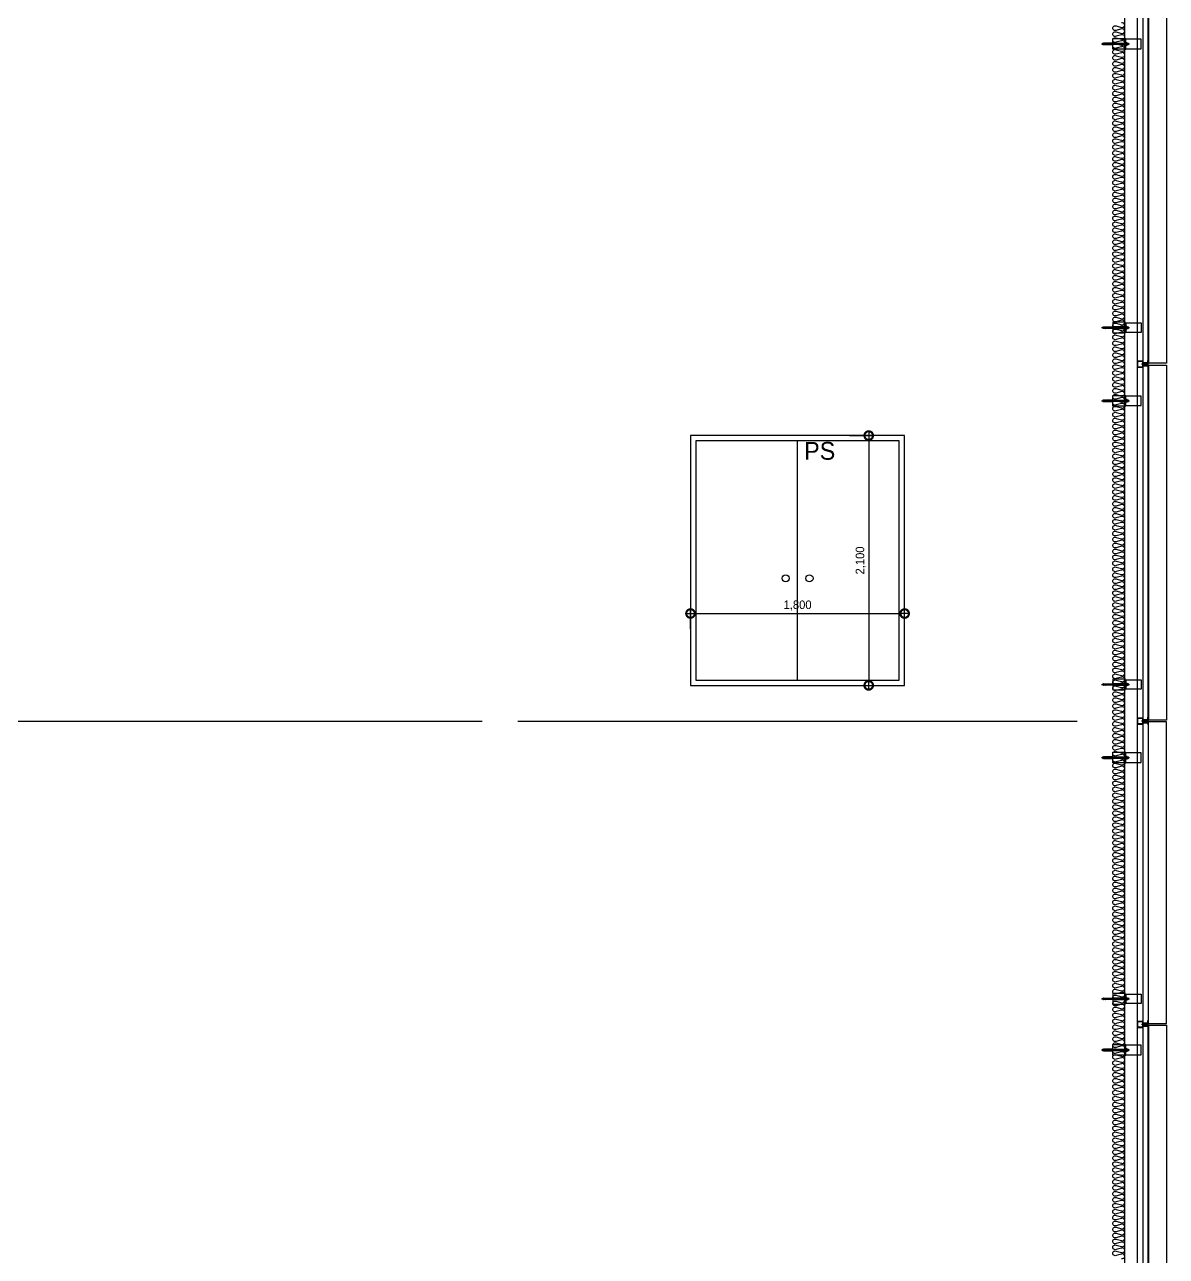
# Model space of a CAD drawing. Header units: millimetres. Extents: x -75040 to 92617, y -36837 to 48530.
# Drawn here: x 36053 to 45650, y 4250 to 14605 of the extents above; entities that cross this region are included whole.
import ezdxf
from ezdxf.enums import TextEntityAlignment as Align

# ---------------------------------------------------------------- set-up
doc = ezdxf.new("R2010")
doc.units = ezdxf.units.MM
doc.header["$LTSCALE"] = 60
doc.layers.get('Defpoints').update_dxf_attribs({"color": 151})
for name, color, linetype in [('A-DIM', 7, 'Continuous'), ('A-DOOR-ELE', 5, 'Continuous'), ('A-ELE-9', 9, 'Continuous'), ('A-ETC-8', 8, 'Continuous'), ('A-FIN', 6, 'Continuous'), ('A-HAT-MATL', 8, 'Continuous')]:
    doc.layers.add(name, color=color, linetype=linetype)
for name, color, linetype, plot in [('NOPLOT', 191, 'Continuous', False), ('NOPLOT-DIM', 191, 'Continuous', False), ('NOPLOT-TEXT', 11, 'Continuous', False)]:
    doc.layers.add(name, color=color, linetype=linetype, plot=plot)
doc.styles.add('Gdim', font='')
doc.styles.add('Gtx', font='')
doc.styles.get('Gdim').set_extended_font_data('Dotum')
doc.styles.get('Gtx').set_extended_font_data('Dotum')
doc.dimstyles.new('Gdim30(INT)', dxfattribs={"dimscale": 24, "dimtxt": 3, "dimasz": 1, "dimexe": 1.5, "dimexo": 2, "dimgap": 1, "dimtad": 1, "dimdec": 0, "dimzin": 0, "dimdsep": 46, "dimlunit": 6, "dimtxsty": 'Gdim', "dimblk": 'ToneDOT', "dimcen": 1.5, "dimdle": 1.5, "dimclrd": 1, "dimclre": 1, "dimclrt": 256, "dimadec": 1, "dimazin": 0, "dimtfac": 1, "dimtdec": 0, "dimtix": 1, "dimtmove": 2, "dimatfit": 3, "dimldrblk": 'DOT', "dimfxl": 1, "dimtolj": 1, "dimtzin": 0, "dimlwd": -1, "dimlwe": -1, "dimarcsym": 0})

# ---------------------------------------------------------------- blocks, each defined once
blk = doc.blocks.new('ToneDOT')
at = {"layer": 'A-DIM', "color": 1, "linetype": 'ByBlock'}
blk.add_line((1.5, 0), (-1.5, 0), dxfattribs=at)
at = {"layer": 'A-DIM', "color": 1, "linetype": 'ByBlock', "const_width": 3}
blk.add_lwpolyline([(0.375, 0, 1), (-0.375, 0, 1)], format="xyb", close=True, dxfattribs=at)
blk = doc.blocks.new('*D15')
at = {"layer": 'Defpoints', "color": 0, "transparency": 16777216}
for p in [(-9323, 2100), (-9323, 0, 0), (-9113, 0, 0)]:
    blk.add_point(p, dxfattribs=at)
at = {"layer": 'NOPLOT-DIM', "color": 1, "transparency": 16777216}
for p, q in [((-9275, 2100, 0), (-9077, 2100, 0)), ((-9113, 2076, 0), (-9113, 24, 0)), ((-9275, 0, 0), (-9077, 0, 0))]:
    blk.add_line(p, q, dxfattribs=at)
at = {"layer": 'NOPLOT-DIM', "color": 1, "transparency": 16777216, "xscale": 24, "yscale": 24, "zscale": 24}
for p, rotation in [((-9113, 2100, 0), 90), ((-9113, 0, 0), 270)]:
    blk.add_blockref('ToneDOT', p, dxfattribs=dict(at, rotation=rotation))
at = {"layer": 'NOPLOT-DIM', "transparency": 16777216, "insert": (-9180, 1050, 0), "char_height": 72, "attachment_point": 5, "rotation": 90, "style": 'Gdim'}
blk.add_mtext('\\A1;2,100', dxfattribs=at)
blk = doc.blocks.new('_Dot')
at = {"color": 0, "linetype": 'ByBlock', "lineweight": -2}
blk.add_line((-0.5, 0), (-1, 0), dxfattribs=at)
at = {"color": 0, "linetype": 'ByBlock', "const_width": 0.5}
blk.add_lwpolyline([(-0.25, 0, 1), (0.25, 0, 1)], format="xyb", close=True, dxfattribs=at)
blk = doc.blocks.new('*D16')
at = {"layer": 'Defpoints', "color": 0, "transparency": 16777216}
for p in [(-8811, 604), (-10611, 428), (-8811, 428)]:
    blk.add_point(p, dxfattribs=at)
at = {"layer": 'NOPLOT-DIM', "color": 1, "transparency": 16777216}
for p, q in [((-10611, 476), (-10611, 640)), ((-8811, 476), (-8811, 640)), ((-10587, 604), (-8835, 604))]:
    blk.add_line(p, q, dxfattribs=at)
at = {"layer": 'NOPLOT-DIM', "color": 1, "transparency": 16777216, "xscale": 24, "yscale": 24, "zscale": 24, "rotation": 180}
blk.add_blockref('ToneDOT', (-10611, 604), dxfattribs=at)
at = {"layer": 'NOPLOT-DIM', "color": 1, "transparency": 16777216, "xscale": 24, "yscale": 24, "zscale": 24}
blk.add_blockref('ToneDOT', (-8811, 604), dxfattribs=at)
at = {"layer": 'NOPLOT-DIM', "transparency": 16777216, "insert": (-9711, 671), "char_height": 72, "attachment_point": 5, "style": 'Gdim'}
blk.add_mtext('\\A1;1,800', dxfattribs=at)
blk = doc.blocks.new('너트 M12')
for p, q in [((-9, 0), (9, 0)), ((-10, -9), (-10, -1)), ((9, -10), (-9, -10)), ((0, -8), (0, -1)), ((10, -1), (10, -9))]:
    blk.add_line(p, q)
for centre, start, end in [((-9, -1), 90, 180), ((-9, -9), 180, 270), ((9, -1), 0, 90), ((9, -9), 270, 0)]:
    blk.add_arc(centre, 0.5, start, end)
at = {"extrusion": (0, 0, -1)}
for centre, major_axis, ratio, start_param, end_param in [((-5, -1), (-4.75, 0.31), 0.185359, -0.024388, 3.141593), ((5, -1), (4.75, 0.31), 0.185108, 3.141593, 6.30754), ((-5, -9), (4.75, 0.31), 0.187111, 0, 3.166211), ((5, -9), (-4.75, 0.31), 0.185991, 3.117121, 6.283185)]:
    blk.add_ellipse(centre, major_axis=major_axis, ratio=ratio, start_param=start_param, end_param=end_param, dxfattribs=at)
blk = doc.blocks.new('A$C72d8c3b6')
at = {"layer": 'A-ETC-8'}
for p, q in [((94, 0), (-141, 0)), ((-131, 4), (-129, 6)), ((-121, 4), (-131, 4)), ((-131, -5), (-131, 4)), ((-121, 6), (-129, 6)), ((-129, -6), (-129, 6)), ((0, 6), (-109, 6)), ((0, 6), (54, 6)), ((54, -6), (54, 6)), ((54, 6), (57, 6)), ((57, -6), (57, 6)), ((71, 4), (57, 4)), ((58, 6), (58, -6)), ((61, 6), (58, 6)), ((61, 6), (76, 6)), ((62, -2), (62, 2)), ((66, 2), (66, 2)), ((66, 1), (73, 1)), ((71, 4), (82, 6)), ((76, 3), (74, 2)), ((77, 5), (77, 4)), ((82, 6), (83, 6)), ((84, 4), (84, -5)), ((-121, -5), (-131, -5)), ((-131, -5), (-129, -6)), ((-121, -6), (-129, -6)), ((-109, -6), (0, -6)), ((54, -6), (0, -6)), ((57, -6), (54, -6)), ((71, -5), (57, -5)), ((61, -6), (58, -6)), ((76, -6), (61, -6)), ((66, -1), (73, -1)), ((66, -2), (66, -2)), ((82, -6), (71, -5)), ((76, -3), (74, -2)), ((77, -4), (77, -5)), ((83, -6), (82, -6))]:
    blk.add_line(p, q, dxfattribs=at)
for points in [[(-238, 40), (-103, 40), (-103, -40), (-238, -40)], [(-109, 15), (-109, -15), (-111, -15), (-111, 15)], [(-103, -40), (-109, -40), (-109, 40), (-103, 40)], [(-100, 45), (-100, -45), (0, -45), (0, 45)]]:
    blk.add_lwpolyline(points, close=True, dxfattribs=at)
blk.add_lwpolyline([(-103, 47), (-103, -48, 0.414214), (-102, -49), (-100, -49), (-100, 48), (-102, 48, 0.414214)], format="xyb", close=True, dxfattribs=at)
for centre, radius, start, end in [((64, 2), 2, 90, 180), ((64, 2), 2, 0, 90), ((66, 2), 0.5, 180, 270), ((73, 4), 3, 270, 303.6901), ((76, 5), 1, 0, 90), ((76, 4), 1, 303.6901, 0), ((83, 4), 1.5, 0, 90), ((64, -2), 2, 180, 270), ((64, -2), 2, 270, 0), ((66, -2), 0.5, 90, 180), ((73, -4), 3, 56.3099, 90), ((76, -4), 1, 0, 56.3099), ((76, -5), 1, 270, 0), ((83, -5), 1.5, 270, 0)]:
    blk.add_arc(centre, radius, start, end, dxfattribs=at)
at = {"layer": 'A-ETC-8', "rotation": 270}
blk.add_blockref('너트 M12', (-111, 0), dxfattribs=at)
blk = doc.blocks.new('A$C632c858f')
at = {"layer": 'A-ETC-8'}
blk.add_arc((-3, 0), 24, 341.8248, 18.1752, dxfattribs=at)
blk.add_ellipse((34, 0), major_axis=(7.59, 0), ratio=0.987937, dxfattribs=at)
at = {"layer": 'NOPLOT'}
blk.add_line((0, 0), (58, 0), dxfattribs=at)
for points in [[(0, 8), (41, 8)], [(0, -7), (41, -7)]]:
    blk.add_lwpolyline(points, dxfattribs=at)
blk = doc.blocks.new('A$Cae507117')
at = {"layer": 'A-ETC-8'}
for points in [[(-50, 0), (-50, -50), (0, -50), (0, 0)], [(-46.8, -3.2), (-46.8, -46.8), (-3.2, -46.8), (-3.2, -3.2)]]:
    blk.add_lwpolyline(points, close=True, dxfattribs=at)
blk = doc.blocks.new('A$C6e4c1c5a')
at = {"layer": 'A-DOOR-ELE'}
blk.add_line((936, 81), (936, 2091), dxfattribs=at)
at = {"layer": 'A-DOOR-ELE', "elevation": 0}
for points in [[(1836, 2136), (36, 2136), (36, 36), (1836, 36)], [(1791, 2091), (81, 2091), (81, 81), (1791, 81)]]:
    blk.add_lwpolyline(points, close=True, dxfattribs=at)
at = {"layer": 'A-DOOR-ELE'}
for centre in [(836, 936), (1036, 936)]:
    blk.add_circle(centre, 30, dxfattribs=at)
at = {"layer": 'NOPLOT-DIM'}
for base, p1, p2, angle, picture, middle in [((1534.4, 36, 0), (1324.7, 2136), (1324.7, 36, 0), 90, '*D15', (1467.4, 1086, 0)), ((1836, 639.9), (36, 463.6), (1836, 463.6), 180, '*D16', (936, 706.9))]:
    dim = blk.add_linear_dim(base=base, p1=p1, p2=p2, angle=angle, dimstyle='Gdim30(INT)', dxfattribs=at)
    dim.commit()
    dim.dimension.update_dxf_attribs({"geometry": picture, "text_midpoint": middle, "insert": (10647.2, 36)})

msp = doc.modelspace()

# ---------------------------------------------------------------- linework, layer by layer
at = {"layer": 'A-ELE-9'}
msp.add_lwpolyline([(45500, 14742.5), (45650, 14742.5), (45650, 11757.5), (45500, 11757.5)], dxfattribs=at)
at = {"layer": 'A-ELE-9', "elevation": 0}
for points in [[(45500, 11742.5), (45650, 11742.5), (45650, 8757.5), (45500, 8757.5)], [(45500, 6207.5), (45650, 6207.5), (45650, 8742.5), (45500, 8742.5)], [(45500, 6192.5), (45650, 6192.5), (45650, 3407.5), (45500, 3407.5)]]:
    msp.add_lwpolyline(points, dxfattribs=at)
at = {"layer": 'A-ETC-8'}
for p, q in [((45405, 47009.7), (45405, 680)), ((45455, 680), (45455, 47009.7))]:
    msp.add_line(p, q, dxfattribs=at)
for points in [[(45492, 11761.5), (45457, 11761.5), (45457, 11750.5), (45455, 11750.5), (45455, 11763.5), (45490.3, 11763.5, -0.2265409), (45494, 11767.2), (45494, 11781.9), (45496, 11781.9), (45496, 11765.5, 0.4142136)], [(45492, 11738.5), (45457, 11738.5), (45457, 11749.5), (45455, 11749.5), (45455, 11736.5), (45490.3, 11736.5, 0.2265409), (45494, 11732.8), (45494, 11718.1), (45496, 11718.1), (45496, 11734.5, -0.4142136)]]:
    msp.add_lwpolyline(points, format="xyb", close=True, dxfattribs=at)
at = {"layer": 'A-ETC-8', "elevation": 0}
for points in [[(45492, 8761.5), (45457, 8761.5), (45457, 8750.5), (45455, 8750.5), (45455, 8763.5), (45490.3, 8763.5, -0.2265409), (45494, 8767.2), (45494, 8781.9), (45496, 8781.9), (45496, 8765.5, 0.4142136)], [(45492, 8738.5), (45457, 8738.5), (45457, 8749.5), (45455, 8749.5), (45455, 8736.5), (45490.3, 8736.5, 0.2265409), (45494, 8732.8), (45494, 8718.1), (45496, 8718.1), (45496, 8734.5, -0.4142136)], [(45492, 6211.5), (45457, 6211.5), (45457, 6200.5), (45455, 6200.5), (45455, 6213.5), (45490.3, 6213.5, -0.2265409), (45494, 6217.2), (45494, 6231.9), (45496, 6231.9), (45496, 6215.5, 0.4142136)], [(45492, 6188.5), (45457, 6188.5), (45457, 6199.5), (45455, 6199.5), (45455, 6186.5), (45490.3, 6186.5, 0.2265409), (45494, 6182.8), (45494, 6168.1), (45496, 6168.1), (45496, 6184.5, -0.4142136)]]:
    msp.add_lwpolyline(points, format="xyb", close=True, dxfattribs=at)
at = {"layer": 'A-FIN'}
for p, q in [((31400, 8750), (39900, 8750)), ((40200, 8750, 0), (44900, 8750, 0))]:
    msp.add_line(p, q, dxfattribs=at)
msp.add_lwpolyline([(45459, 14738.5), (45459, 14742.5), (45500, 14742.5), (45500, 11757.5), (45459, 11757.5), (45459, 11761.5), (45496, 11761.5), (45496, 14738.5), (45459, 14738.5)], close=True, dxfattribs=at)
at = {"layer": 'A-FIN', "elevation": 0}
for points in [[(45459, 11738.5), (45459, 11742.5), (45500, 11742.5), (45500, 8757.5), (45459, 8757.5), (45459, 8761.5), (45496, 8761.5), (45496, 11738.5), (45459, 11738.5)], [(45459, 6211.5), (45459, 6207.5), (45500, 6207.5), (45500, 8742.5), (45459, 8742.5), (45459, 8738.5), (45496, 8738.5), (45496, 6211.5), (45459, 6211.5)], [(45459, 6188.5), (45459, 6192.5), (45500, 6192.5), (45500, 3407.5), (45459, 3407.5), (45459, 3411.5), (45496, 3411.5), (45496, 6188.5), (45459, 6188.5)]]:
    msp.add_lwpolyline(points, close=True, dxfattribs=at)
at = {"layer": 'A-HAT-MATL'}
msp.add_line((45300, -252), (45300, 47009.7), dxfattribs=at)
at = {"layer": 'A-HAT-MATL', "elevation": 0}
msp.add_lwpolyline([(45272.9, 4232.1, 0.5248557), (45300, 4250.8, 0.5248557), (45272.9, 4269.5), (45227.1, 4257.1, -1.4491979), (45227.1, 4294.5), (45272.9, 4282.1, 0.5248557), (45300, 4300.8, 0.5248557), (45272.9, 4319.5), (45227.1, 4307.1, -1.4491979), (45227.1, 4344.5), (45272.9, 4332.1, 0.5248557), (45300, 4350.8, 0.5248557), (45272.9, 4369.5), (45227.1, 4357.1, -1.4491979), (45227.1, 4394.5), (45272.9, 4382.1, 0.5248557), (45300, 4400.8, 0.5248557), (45272.9, 4419.5), (45227.1, 4407.1, -1.4491979), (45227.1, 4444.5), (45272.9, 4432.1, 0.5248557), (45300, 4450.8, 0.5248557), (45272.9, 4469.5), (45227.1, 4457.1, -1.4491979), (45227.1, 4494.5), (45272.9, 4482.1, 0.5248557), (45300, 4500.8, 0.5248557), (45272.9, 4519.5), (45227.1, 4507.1, -1.4491979), (45227.1, 4544.5), (45272.9, 4532.1, 0.5248557), (45300, 4550.8, 0.5248557), (45272.9, 4569.5), (45227.1, 4557.1, -1.4491979), (45227.1, 4594.5), (45272.9, 4582.1, 0.5248557), (45300, 4600.8, 0.5248557), (45272.9, 4619.5), (45227.1, 4607.1, -1.4491979), (45227.1, 4644.5), (45272.9, 4632.1, 0.5248557), (45300, 4650.8, 0.5248557), (45272.9, 4669.5), (45227.1, 4657.1, -1.4491979), (45227.1, 4694.5), (45272.9, 4682.1, 0.5248557), (45300, 4700.8, 0.5248557), (45272.9, 4719.5), (45227.1, 4707.1, -1.4491979), (45227.1, 4744.5), (45272.9, 4732.1, 0.5248557), (45300, 4750.8, 0.5248557), (45272.9, 4769.5), (45227.1, 4757.1, -1.4491979), (45227.1, 4794.5), (45272.9, 4782.1, 0.5248557), (45300, 4800.8, 0.5248557), (45272.9, 4819.5), (45227.1, 4807.1, -1.4491979), (45227.1, 4844.5), (45272.9, 4832.1, 0.5248557), (45300, 4850.8, 0.5248557), (45272.9, 4869.5), (45227.1, 4857.1, -1.4491979), (45227.1, 4894.5), (45272.9, 4882.1, 0.5248557), (45300, 4900.8, 0.5248557), (45272.9, 4919.5), (45227.1, 4907.1, -1.4491979), (45227.1, 4944.5), (45272.9, 4932.1, 0.5248557), (45300, 4950.8, 0.5248557), (45272.9, 4969.5), (45227.1, 4957.1, -1.4491979), (45227.1, 4994.5), (45272.9, 4982.1, 0.5248557), (45300, 5000.8, 0.5248557), (45272.9, 5019.5), (45227.1, 5007.1, -1.4491979), (45227.1, 5044.5), (45272.9, 5032.1, 0.5248557), (45300, 5050.8, 0.5248557), (45272.9, 5069.5), (45227.1, 5057.1, -1.4491979), (45227.1, 5094.5), (45272.9, 5082.1, 0.5248557), (45300, 5100.8, 0.5248557), (45272.9, 5119.5), (45227.1, 5107.1, -1.4491979), (45227.1, 5144.5), (45272.9, 5132.1, 0.5248557), (45300, 5150.8, 0.5248557), (45272.9, 5169.5), (45227.1, 5157.1, -1.4491979), (45227.1, 5194.5), (45272.9, 5182.1, 0.5248557), (45300, 5200.8, 0.5248557), (45272.9, 5219.5), (45227.1, 5207.1, -1.4491979), (45227.1, 5244.5), (45272.9, 5232.1, 0.5248557), (45300, 5250.8, 0.5248557), (45272.9, 5269.5), (45227.1, 5257.1, -1.4491979), (45227.1, 5294.5), (45272.9, 5282.1, 0.5248557), (45300, 5300.8, 0.5248557), (45272.9, 5319.5), (45227.1, 5307.1, -1.4491979), (45227.1, 5344.5), (45272.9, 5332.1, 0.5248557), (45300, 5350.8, 0.5248557), (45272.9, 5369.5), (45227.1, 5357.1, -1.4491979), (45227.1, 5394.5), (45272.9, 5382.1, 0.5248557), (45300, 5400.8, 0.5248557), (45272.9, 5419.5), (45227.1, 5407.1, -1.4491979), (45227.1, 5444.5), (45272.9, 5432.1, 0.5248557), (45300, 5450.8, 0.5248557), (45272.9, 5469.5), (45227.1, 5457.1, -1.4491979), (45227.1, 5494.5), (45272.9, 5482.1, 0.5248557), (45300, 5500.8, 0.5248557), (45272.9, 5519.5), (45227.1, 5507.1, -1.4491979), (45227.1, 5544.5), (45272.9, 5532.1, 0.5248557), (45300, 5550.8, 0.5248557), (45272.9, 5569.5), (45227.1, 5557.1, -1.4491979), (45227.1, 5594.5), (45272.9, 5582.1, 0.5248557), (45300, 5600.8, 0.5248557), (45272.9, 5619.5), (45227.1, 5607.1, -1.4491979), (45227.1, 5644.5), (45272.9, 5632.1, 0.5248557), (45300, 5650.8, 0.5248557), (45272.9, 5669.5), (45227.1, 5657.1, -1.4491979), (45227.1, 5694.5), (45272.9, 5682.1, 0.5248557), (45300, 5700.8, 0.5248557), (45272.9, 5719.5), (45227.1, 5707.1, -1.4491979), (45227.1, 5744.5), (45272.9, 5732.1, 0.5248557), (45300, 5750.8, 0.5248557), (45272.9, 5769.5), (45227.1, 5757.1, -1.4491979), (45227.1, 5794.5), (45272.9, 5782.1, 0.5248557), (45300, 5800.8, 0.5248557), (45272.9, 5819.5), (45227.1, 5807.1, -1.4491979), (45227.1, 5844.5), (45272.9, 5832.1, 0.5248557), (45300, 5850.8, 0.5248557), (45272.9, 5869.5), (45227.1, 5857.1, -1.4491979), (45227.1, 5894.5), (45272.9, 5882.1, 0.5248557), (45300, 5900.8, 0.5248557), (45272.9, 5919.5), (45227.1, 5907.1, -1.4491979), (45227.1, 5944.5), (45272.9, 5932.1, 0.5248557), (45300, 5950.8, 0.5248557), (45272.9, 5969.5), (45227.1, 5957.1, -1.4491979), (45227.1, 5994.5), (45272.9, 5982.1, 0.5248557), (45300, 6000.8, 0.5248557), (45272.9, 6019.5), (45227.1, 6007.1, -1.4491979), (45227.1, 6044.5), (45272.9, 6032.1, 0.5248557), (45300, 6050.8, 0.5248557), (45272.9, 6069.5), (45227.1, 6057.1, -1.4491979), (45227.1, 6094.5), (45272.9, 6082.1, 0.5248557), (45300, 6100.8, 0.5248557), (45272.9, 6119.5), (45227.1, 6107.1, -1.4491979), (45227.1, 6144.5), (45272.9, 6132.1, 0.5248557), (45300, 6150.8, 0.5248557), (45272.9, 6169.5), (45227.1, 6157.1, -1.4491979), (45227.1, 6194.5), (45272.9, 6182.1, 0.5248557), (45300, 6200.8, 0.5248557), (45272.9, 6219.5), (45227.1, 6207.1, -1.4491979), (45227.1, 6244.5), (45272.9, 6232.1, 0.5248557), (45300, 6250.8, 0.5248557), (45272.9, 6269.5), (45227.1, 6257.1, -1.4491979), (45227.1, 6294.5), (45272.9, 6282.1, 0.5248557), (45300, 6300.8, 0.5248557), (45272.9, 6319.5), (45227.1, 6307.1, -1.4491979), (45227.1, 6344.5), (45272.9, 6332.1, 0.5248557), (45300, 6350.8, 0.5248557), (45272.9, 6369.5), (45227.1, 6357.1, -1.4491979), (45227.1, 6394.5), (45272.9, 6382.1, 0.5248557), (45300, 6400.8, 0.5248557), (45272.9, 6419.5), (45227.1, 6407.1, -1.4491979), (45227.1, 6444.5), (45272.9, 6432.1, 0.5248557), (45300, 6450.8, 0.5248557), (45272.9, 6469.5), (45227.1, 6457.1, -1.4491979), (45227.1, 6494.5), (45272.9, 6482.1, 0.5248557), (45300, 6500.8, 0.5248557), (45272.9, 6519.5), (45227.1, 6507.1, -1.4491979), (45227.1, 6544.5), (45272.9, 6532.1, 0.5248557), (45300, 6550.8, 0.5248557), (45272.9, 6569.5), (45227.1, 6557.1, -1.4491979), (45227.1, 6594.5), (45272.9, 6582.1, 0.5248557), (45300, 6600.8, 0.5248557), (45272.9, 6619.5), (45227.1, 6607.1, -1.4491979), (45227.1, 6644.5), (45272.9, 6632.1, 0.5248557), (45300, 6650.8, 0.5248557), (45272.9, 6669.5), (45227.1, 6657.1, -1.4491979), (45227.1, 6694.5), (45272.9, 6682.1, 0.5248557), (45300, 6700.8, 0.5248557), (45272.9, 6719.5), (45227.1, 6707.1, -1.4491979), (45227.1, 6744.5), (45272.9, 6732.1, 0.5248557), (45300, 6750.8, 0.5248557), (45272.9, 6769.5), (45227.1, 6757.1, -1.4491979), (45227.1, 6794.5), (45272.9, 6782.1, 0.5248557), (45300, 6800.8, 0.5248557), (45272.9, 6819.5), (45227.1, 6807.1, -1.4491979), (45227.1, 6844.5), (45272.9, 6832.1, 0.5248557), (45300, 6850.8, 0.5248557), (45272.9, 6869.5), (45227.1, 6857.1, -1.4491979), (45227.1, 6894.5), (45272.9, 6882.1, 0.5248557), (45300, 6900.8, 0.5248557), (45272.9, 6919.5), (45227.1, 6907.1, -1.4491979), (45227.1, 6944.5), (45272.9, 6932.1, 0.5248557), (45300, 6950.8, 0.5248557), (45272.9, 6969.5), (45227.1, 6957.1, -1.4491979), (45227.1, 6994.5), (45272.9, 6982.1, 0.5248557), (45300, 7000.8, 0.5248557), (45272.9, 7019.5), (45227.1, 7007.1, -1.4491979), (45227.1, 7044.5), (45272.9, 7032.1, 0.5248557), (45300, 7050.8, 0.5248557), (45272.9, 7069.5), (45227.1, 7057.1, -1.4491979), (45227.1, 7094.5), (45272.9, 7082.1, 0.5248557), (45300, 7100.8, 0.5248557), (45272.9, 7119.5), (45227.1, 7107.1, -1.4491979), (45227.1, 7144.5), (45272.9, 7132.1, 0.5248557), (45300, 7150.8, 0.5248557), (45272.9, 7169.5), (45227.1, 7157.1, -1.4491979), (45227.1, 7194.5), (45272.9, 7182.1, 0.5248557), (45300, 7200.8, 0.5248557), (45272.9, 7219.5), (45227.1, 7207.1, -1.4491979), (45227.1, 7244.5), (45272.9, 7232.1, 0.5248557), (45300, 7250.8, 0.5248557), (45272.9, 7269.5), (45227.1, 7257.1, -1.4491979), (45227.1, 7294.5), (45272.9, 7282.1, 0.5248557), (45300, 7300.8, 0.5248557), (45272.9, 7319.5), (45227.1, 7307.1, -1.4491979), (45227.1, 7344.5), (45272.9, 7332.1, 0.5248557), (45300, 7350.8, 0.5248557), (45272.9, 7369.5), (45227.1, 7357.1, -1.4491979), (45227.1, 7394.5), (45272.9, 7382.1, 0.5248557), (45300, 7400.8, 0.5248557), (45272.9, 7419.5), (45227.1, 7407.1, -1.4491979), (45227.1, 7444.5), (45272.9, 7432.1, 0.5248557), (45300, 7450.8, 0.5248557), (45272.9, 7469.5), (45227.1, 7457.1, -1.4491979), (45227.1, 7494.5), (45272.9, 7482.1, 0.5248557), (45300, 7500.8, 0.5248557), (45272.9, 7519.5), (45227.1, 7507.1, -1.4491979), (45227.1, 7544.5), (45272.9, 7532.1, 0.5248557), (45300, 7550.8, 0.5248557), (45272.9, 7569.5), (45227.1, 7557.1, -1.4491979), (45227.1, 7594.5), (45272.9, 7582.1, 0.5248557), (45300, 7600.8, 0.5248557), (45272.9, 7619.5), (45227.1, 7607.1, -1.4491979), (45227.1, 7644.5), (45272.9, 7632.1, 0.5248557), (45300, 7650.8, 0.5248557), (45272.9, 7669.5), (45227.1, 7657.1, -1.4491979), (45227.1, 7694.5), (45272.9, 7682.1, 0.5248557), (45300, 7700.8, 0.5248557), (45272.9, 7719.5), (45227.1, 7707.1, -1.4491979), (45227.1, 7744.5), (45272.9, 7732.1, 0.5248557), (45300, 7750.8, 0.5248557), (45272.9, 7769.5), (45227.1, 7757.1, -1.4491979), (45227.1, 7794.5), (45272.9, 7782.1, 0.5248557), (45300, 7800.8, 0.5248557), (45272.9, 7819.5), (45227.1, 7807.1, -1.4491979), (45227.1, 7844.5), (45272.9, 7832.1, 0.5248557), (45300, 7850.8, 0.5248557), (45272.9, 7869.5), (45227.1, 7857.1, -1.4491979), (45227.1, 7894.5), (45272.9, 7882.1, 0.5248557), (45300, 7900.8, 0.5248557), (45272.9, 7919.5), (45227.1, 7907.1, -1.4491979), (45227.1, 7944.5), (45272.9, 7932.1, 0.5248557), (45300, 7950.8, 0.5248557), (45272.9, 7969.5), (45227.1, 7957.1, -1.4491979), (45227.1, 7994.5), (45272.9, 7982.1, 0.5248557), (45300, 8000.8, 0.5248557), (45272.9, 8019.5), (45227.1, 8007.1, -1.4491979), (45227.1, 8044.5), (45272.9, 8032.1, 0.5248557), (45300, 8050.8, 0.5248557), (45272.9, 8069.5), (45227.1, 8057.1, -1.4491979), (45227.1, 8094.5), (45272.9, 8082.1, 0.5248557), (45300, 8100.8, 0.5248557), (45272.9, 8119.5), (45227.1, 8107.1, -1.4491979), (45227.1, 8144.5), (45272.9, 8132.1, 0.5248557), (45300, 8150.8, 0.5248557), (45272.9, 8169.5), (45227.1, 8157.1, -1.4491979), (45227.1, 8194.5), (45272.9, 8182.1, 0.5248557), (45300, 8200.8, 0.5248557), (45272.9, 8219.5), (45227.1, 8207.1, -1.4491979), (45227.1, 8244.5), (45272.9, 8232.1, 0.5248557), (45300, 8250.8, 0.5248557), (45272.9, 8269.5), (45227.1, 8257.1, -1.4491979), (45227.1, 8294.5), (45272.9, 8282.1, 0.5248557), (45300, 8300.8, 0.5248557), (45272.9, 8319.5), (45227.1, 8307.1, -1.4491979), (45227.1, 8344.5), (45272.9, 8332.1, 0.5248557), (45300, 8350.8, 0.5248557), (45272.9, 8369.5), (45227.1, 8357.1, -1.4491979), (45227.1, 8394.5), (45272.9, 8382.1, 0.5248557), (45300, 8400.8, 0.5248557), (45272.9, 8419.5), (45227.1, 8407.1, -1.4491979), (45227.1, 8444.5), (45272.9, 8432.1, 0.5248557), (45300, 8450.8, 0.5248557), (45272.9, 8469.5), (45227.1, 8457.1, -1.4491979), (45227.1, 8494.5), (45272.9, 8482.1, 0.5248557), (45300, 8500.8, 0.5248557), (45272.9, 8519.5), (45227.1, 8507.1, -1.4491979), (45227.1, 8544.5), (45272.9, 8532.1, 0.5248557), (45300, 8550.8, 0.5248557), (45272.9, 8569.5), (45227.1, 8557.1, -1.4491979), (45227.1, 8594.5), (45272.9, 8582.1, 0.5248557), (45300, 8600.8, 0.5248557), (45272.9, 8619.5), (45227.1, 8607.1, -1.4491979), (45227.1, 8644.5), (45272.9, 8632.1, 0.5248557), (45300, 8650.8, 0.5248557), (45272.9, 8669.5), (45227.1, 8657.1, -1.4491979), (45227.1, 8694.5), (45272.9, 8682.1, 0.5248557), (45300, 8700.8, 0.5248557), (45272.9, 8719.5), (45227.1, 8707.1, -1.4491979), (45227.1, 8744.5), (45272.9, 8732.1, 0.5248557), (45300, 8750.8, 0.5248557), (45272.9, 8769.5), (45227.1, 8757.1, -1.4491979), (45227.1, 8794.5), (45272.9, 8782.1, 0.5248557), (45300, 8800.8, 0.5248557), (45272.9, 8819.5), (45227.1, 8807.1, -1.4491979), (45227.1, 8844.5), (45272.9, 8832.1, 0.5248557), (45300, 8850.8, 0.5248557), (45272.9, 8869.5), (45227.1, 8857.1, -1.4491979), (45227.1, 8894.5), (45272.9, 8882.1, 0.5248557), (45300, 8900.8, 0.5248557), (45272.9, 8919.5), (45227.1, 8907.1, -1.4491979), (45227.1, 8944.5), (45272.9, 8932.1, 0.5248557), (45300, 8950.8, 0.5248557), (45272.9, 8969.5), (45227.1, 8957.1, -1.4491979), (45227.1, 8994.5), (45272.9, 8982.1, 0.5248557), (45300, 9000.8, 0.5248557), (45272.9, 9019.5), (45227.1, 9007.1, -1.4491979), (45227.1, 9044.5), (45272.9, 9032.1, 0.5248557), (45300, 9050.8, 0.5248557), (45272.9, 9069.5), (45227.1, 9057.1, -1.4491979), (45227.1, 9094.5), (45272.9, 9082.1, 0.5248557), (45300, 9100.8, 0.5248557), (45272.9, 9119.5), (45227.1, 9107.1, -1.4491979), (45227.1, 9144.5), (45272.9, 9132.1, 0.5248557), (45300, 9150.8, 0.5248557), (45272.9, 9169.5), (45227.1, 9157.1, -1.4491979), (45227.1, 9194.5), (45272.9, 9182.1, 0.5248557), (45300, 9200.8, 0.5248557), (45272.9, 9219.5), (45227.1, 9207.1, -1.4491979), (45227.1, 9244.5), (45272.9, 9232.1, 0.5248557), (45300, 9250.8, 0.5248557), (45272.9, 9269.5), (45227.1, 9257.1, -1.4491979), (45227.1, 9294.5), (45272.9, 9282.1, 0.5248557), (45300, 9300.8, 0.5248557), (45272.9, 9319.5), (45227.1, 9307.1, -1.4491979), (45227.1, 9344.5), (45272.9, 9332.1, 0.5248557), (45300, 9350.8, 0.5248557), (45272.9, 9369.5), (45227.1, 9357.1, -1.4491979), (45227.1, 9394.5), (45272.9, 9382.1, 0.5248557), (45300, 9400.8, 0.5248557), (45272.9, 9419.5), (45227.1, 9407.1, -1.4491979), (45227.1, 9444.5), (45272.9, 9432.1, 0.5248557), (45300, 9450.8, 0.5248557), (45272.9, 9469.5), (45227.1, 9457.1, -1.4491979), (45227.1, 9494.5), (45272.9, 9482.1, 0.5248557), (45300, 9500.8, 0.5248557), (45272.9, 9519.5), (45227.1, 9507.1, -1.4491979), (45227.1, 9544.5), (45272.9, 9532.1, 0.5248557), (45300, 9550.8, 0.5248557), (45272.9, 9569.5), (45227.1, 9557.1, -1.4491979), (45227.1, 9594.5), (45272.9, 9582.1, 0.5248557), (45300, 9600.8, 0.5248557), (45272.9, 9619.5), (45227.1, 9607.1, -1.4491979), (45227.1, 9644.5), (45272.9, 9632.1, 0.5248557), (45300, 9650.8, 0.5248557), (45272.9, 9669.5), (45227.1, 9657.1, -1.4491979), (45227.1, 9694.5), (45272.9, 9682.1, 0.5248557), (45300, 9700.8, 0.5248557), (45272.9, 9719.5), (45227.1, 9707.1, -1.4491979), (45227.1, 9744.5), (45272.9, 9732.1, 0.5248557), (45300, 9750.8, 0.5248557), (45272.9, 9769.5), (45227.1, 9757.1, -1.4491979), (45227.1, 9794.5), (45272.9, 9782.1, 0.5248557), (45300, 9800.8, 0.5248557), (45272.9, 9819.5), (45227.1, 9807.1, -1.4491979), (45227.1, 9844.5), (45272.9, 9832.1, 0.5248557), (45300, 9850.8, 0.5248557), (45272.9, 9869.5), (45227.1, 9857.1, -1.4491979), (45227.1, 9894.5), (45272.9, 9882.1, 0.5248557), (45300, 9900.8, 0.5248557), (45272.9, 9919.5), (45227.1, 9907.1, -1.4491979), (45227.1, 9944.5), (45272.9, 9932.1, 0.5248557), (45300, 9950.8, 0.5248557), (45272.9, 9969.5), (45227.1, 9957.1, -1.4491979), (45227.1, 9994.5), (45272.9, 9982.1, 0.5248557), (45300, 10000.8, 0.5248557), (45272.9, 10019.5), (45227.1, 10007.1, -1.4491979), (45227.1, 10044.5), (45272.9, 10032.1, 0.5248557), (45300, 10050.8, 0.5248557), (45272.9, 10069.5), (45227.1, 10057.1, -1.4491979), (45227.1, 10094.5), (45272.9, 10082.1, 0.5248557), (45300, 10100.8, 0.5248557), (45272.9, 10119.5), (45227.1, 10107.1, -1.4491979), (45227.1, 10144.5), (45272.9, 10132.1, 0.5248557), (45300, 10150.8, 0.5248557), (45272.9, 10169.5), (45227.1, 10157.1, -1.4491979), (45227.1, 10194.5), (45272.9, 10182.1, 0.5248557), (45300, 10200.8, 0.5248557), (45272.9, 10219.5), (45227.1, 10207.1, -1.4491979), (45227.1, 10244.5), (45272.9, 10232.1, 0.5248557), (45300, 10250.8, 0.5248557), (45272.9, 10269.5), (45227.1, 10257.1, -1.4491979), (45227.1, 10294.5), (45272.9, 10282.1, 0.5248557), (45300, 10300.8, 0.5248557), (45272.9, 10319.5), (45227.1, 10307.1, -1.4491979), (45227.1, 10344.5), (45272.9, 10332.1, 0.5248557), (45300, 10350.8, 0.5248557), (45272.9, 10369.5), (45227.1, 10357.1, -1.4491979), (45227.1, 10394.5), (45272.9, 10382.1, 0.5248557), (45300, 10400.8, 0.5248557), (45272.9, 10419.5), (45227.1, 10407.1, -1.4491979), (45227.1, 10444.5), (45272.9, 10432.1, 0.5248557), (45300, 10450.8, 0.5248557), (45272.9, 10469.5), (45227.1, 10457.1, -1.4491979), (45227.1, 10494.5), (45272.9, 10482.1, 0.5248557), (45300, 10500.8, 0.5248557), (45272.9, 10519.5), (45227.1, 10507.1, -1.4491979), (45227.1, 10544.5), (45272.9, 10532.1, 0.5248557), (45300, 10550.8, 0.5248557), (45272.9, 10569.5), (45227.1, 10557.1, -1.4491979), (45227.1, 10594.5), (45272.9, 10582.1, 0.5248557), (45300, 10600.8, 0.5248557), (45272.9, 10619.5), (45227.1, 10607.1, -1.4491979), (45227.1, 10644.5), (45272.9, 10632.1, 0.5248557), (45300, 10650.8, 0.5248557), (45272.9, 10669.5), (45227.1, 10657.1, -1.4491979), (45227.1, 10694.5), (45272.9, 10682.1, 0.5248557), (45300, 10700.8, 0.5248557), (45272.9, 10719.5), (45227.1, 10707.1, -1.4491979), (45227.1, 10744.5), (45272.9, 10732.1, 0.5248557), (45300, 10750.8, 0.5248557), (45272.9, 10769.5), (45227.1, 10757.1, -1.4491979), (45227.1, 10794.5), (45272.9, 10782.1, 0.5248557), (45300, 10800.8, 0.5248557), (45272.9, 10819.5), (45227.1, 10807.1, -1.4491979), (45227.1, 10844.5), (45272.9, 10832.1, 0.5248557), (45300, 10850.8, 0.5248557), (45272.9, 10869.5), (45227.1, 10857.1, -1.4491979), (45227.1, 10894.5), (45272.9, 10882.1, 0.5248557), (45300, 10900.8, 0.5248557), (45272.9, 10919.5), (45227.1, 10907.1, -1.4491979), (45227.1, 10944.5), (45272.9, 10932.1, 0.5248557), (45300, 10950.8, 0.5248557), (45272.9, 10969.5), (45227.1, 10957.1, -1.4491979), (45227.1, 10994.5), (45272.9, 10982.1, 0.5248557), (45300, 11000.8, 0.5248557), (45272.9, 11019.5), (45227.1, 11007.1, -1.4491979), (45227.1, 11044.5), (45272.9, 11032.1, 0.5248557), (45300, 11050.8, 0.5248557), (45272.9, 11069.5), (45227.1, 11057.1, -1.4491979), (45227.1, 11094.5), (45272.9, 11082.1, 0.5248557), (45300, 11100.8, 0.5248557), (45272.9, 11119.5), (45227.1, 11107.1, -1.4491979), (45227.1, 11144.5), (45272.9, 11132.1, 0.5248557), (45300, 11150.8, 0.5248557), (45272.9, 11169.5), (45227.1, 11157.1, -1.4491979), (45227.1, 11194.5), (45272.9, 11182.1, 0.5248557), (45300, 11200.8, 0.5248557), (45272.9, 11219.5), (45227.1, 11207.1, -1.4491979), (45227.1, 11244.5), (45272.9, 11232.1, 0.5248557), (45300, 11250.8, 0.5248557), (45272.9, 11269.5), (45227.1, 11257.1, -1.4491979), (45227.1, 11294.5), (45272.9, 11282.1, 0.5248557), (45300, 11300.8, 0.5248557), (45272.9, 11319.5), (45227.1, 11307.1, -1.4491979), (45227.1, 11344.5), (45272.9, 11332.1, 0.5248557), (45300, 11350.8, 0.5248557), (45272.9, 11369.5), (45227.1, 11357.1, -1.4491979), (45227.1, 11394.5), (45272.9, 11382.1, 0.5248557), (45300, 11400.8, 0.5248557), (45272.9, 11419.5), (45227.1, 11407.1, -1.4491979), (45227.1, 11444.5), (45272.9, 11432.1, 0.5248557), (45300, 11450.8, 0.5248557), (45272.9, 11469.5), (45227.1, 11457.1, -1.4491979), (45227.1, 11494.5), (45272.9, 11482.1, 0.5248557), (45300, 11500.8, 0.5248557), (45272.9, 11519.5), (45227.1, 11507.1, -1.4491979), (45227.1, 11544.5), (45272.9, 11532.1, 0.5248557), (45300, 11550.8, 0.5248557), (45272.9, 11569.5), (45227.1, 11557.1, -1.4491979), (45227.1, 11594.5), (45272.9, 11582.1, 0.5248557), (45300, 11600.8, 0.5248557), (45272.9, 11619.5), (45227.1, 11607.1, -1.4491979), (45227.1, 11644.5), (45272.9, 11632.1, 0.5248557), (45300, 11650.8, 0.5248557), (45272.9, 11669.5), (45227.1, 11657.1, -1.4491979), (45227.1, 11694.5), (45272.9, 11682.1, 0.5248557), (45300, 11700.8, 0.5248557), (45272.9, 11719.5), (45227.1, 11707.1, -1.4491979), (45227.1, 11744.5), (45272.9, 11732.1, 0.5248557), (45300, 11750.8, 0.5248557), (45272.9, 11769.5), (45227.1, 11757.1, -1.4491979), (45227.1, 11794.5), (45272.9, 11782.1, 0.5248557), (45300, 11800.8, 0.5248557), (45272.9, 11819.5), (45227.1, 11807.1, -1.4491979), (45227.1, 11844.5), (45272.9, 11832.1, 0.5248557), (45300, 11850.8, 0.5248557), (45272.9, 11869.5), (45227.1, 11857.1, -1.4491979), (45227.1, 11894.5), (45272.9, 11882.1, 0.5248557), (45300, 11900.8, 0.5248557), (45272.9, 11919.5), (45227.1, 11907.1, -1.4491979), (45227.1, 11944.5), (45272.9, 11932.1, 0.5248557), (45300, 11950.8, 0.5248557), (45272.9, 11969.5), (45227.1, 11957.1, -1.4491979), (45227.1, 11994.5), (45272.9, 11982.1, 0.5248557), (45300, 12000.8, 0.5248557), (45272.9, 12019.5), (45227.1, 12007.1, -1.4491979), (45227.1, 12044.5), (45272.9, 12032.1, 0.5248557), (45300, 12050.8, 0.5248557), (45272.9, 12069.5), (45227.1, 12057.1, -1.4491979), (45227.1, 12094.5), (45272.9, 12082.1, 0.5248557), (45300, 12100.8, 0.5248557), (45272.9, 12119.5), (45227.1, 12107.1, -1.4491979), (45227.1, 12144.5), (45272.9, 12132.1, 0.5248557), (45300, 12150.8, 0.5248557), (45272.9, 12169.5), (45227.1, 12157.1, -1.4491979), (45227.1, 12194.5), (45272.9, 12182.1, 0.5248557), (45300, 12200.8, 0.5248557), (45272.9, 12219.5), (45227.1, 12207.1, -1.4491979), (45227.1, 12244.5), (45272.9, 12232.1, 0.5248557), (45300, 12250.8, 0.5248557), (45272.9, 12269.5), (45227.1, 12257.1, -1.4491979), (45227.1, 12294.5), (45272.9, 12282.1, 0.5248557), (45300, 12300.8, 0.5248557), (45272.9, 12319.5), (45227.1, 12307.1, -1.4491979), (45227.1, 12344.5), (45272.9, 12332.1, 0.5248557), (45300, 12350.8, 0.5248557), (45272.9, 12369.5), (45227.1, 12357.1, -1.4491979), (45227.1, 12394.5), (45272.9, 12382.1, 0.5248557), (45300, 12400.8, 0.5248557), (45272.9, 12419.5), (45227.1, 12407.1, -1.4491979), (45227.1, 12444.5), (45272.9, 12432.1, 0.5248557), (45300, 12450.8, 0.5248557), (45272.9, 12469.5), (45227.1, 12457.1, -1.4491979), (45227.1, 12494.5), (45272.9, 12482.1, 0.5248557), (45300, 12500.8, 0.5248557), (45272.9, 12519.5), (45227.1, 12507.1, -1.4491979), (45227.1, 12544.5), (45272.9, 12532.1, 0.5248557), (45300, 12550.8, 0.5248557), (45272.9, 12569.5), (45227.1, 12557.1, -1.4491979), (45227.1, 12594.5), (45272.9, 12582.1, 0.5248557), (45300, 12600.8, 0.5248557), (45272.9, 12619.5), (45227.1, 12607.1, -1.4491979), (45227.1, 12644.5), (45272.9, 12632.1, 0.5248557), (45300, 12650.8, 0.5248557), (45272.9, 12669.5), (45227.1, 12657.1, -1.4491979), (45227.1, 12694.5), (45272.9, 12682.1, 0.5248557), (45300, 12700.8, 0.5248557), (45272.9, 12719.5), (45227.1, 12707.1, -1.4491979), (45227.1, 12744.5), (45272.9, 12732.1, 0.5248557), (45300, 12750.8, 0.5248557), (45272.9, 12769.5), (45227.1, 12757.1, -1.4491979), (45227.1, 12794.5), (45272.9, 12782.1, 0.5248557), (45300, 12800.8, 0.5248557), (45272.9, 12819.5), (45227.1, 12807.1, -1.4491979), (45227.1, 12844.5), (45272.9, 12832.1, 0.5248557), (45300, 12850.8, 0.5248557), (45272.9, 12869.5), (45227.1, 12857.1, -1.4491979), (45227.1, 12894.5), (45272.9, 12882.1, 0.5248557), (45300, 12900.8, 0.5248557), (45272.9, 12919.5), (45227.1, 12907.1, -1.4491979), (45227.1, 12944.5), (45272.9, 12932.1, 0.5248557), (45300, 12950.8, 0.5248557), (45272.9, 12969.5), (45227.1, 12957.1, -1.4491979), (45227.1, 12994.5), (45272.9, 12982.1, 0.5248557), (45300, 13000.8, 0.5248557), (45272.9, 13019.5), (45227.1, 13007.1, -1.4491979), (45227.1, 13044.5), (45272.9, 13032.1, 0.5248557), (45300, 13050.8, 0.5248557), (45272.9, 13069.5), (45227.1, 13057.1, -1.4491979), (45227.1, 13094.5), (45272.9, 13082.1, 0.5248557), (45300, 13100.8, 0.5248557), (45272.9, 13119.5), (45227.1, 13107.1, -1.4491979), (45227.1, 13144.5), (45272.9, 13132.1, 0.5248557), (45300, 13150.8, 0.5248557), (45272.9, 13169.5), (45227.1, 13157.1, -1.4491979), (45227.1, 13194.5), (45272.9, 13182.1, 0.5248557), (45300, 13200.8, 0.5248557), (45272.9, 13219.5), (45227.1, 13207.1, -1.4491979), (45227.1, 13244.5), (45272.9, 13232.1, 0.5248557), (45300, 13250.8, 0.5248557), (45272.9, 13269.5), (45227.1, 13257.1, -1.4491979), (45227.1, 13294.5), (45272.9, 13282.1, 0.5248557), (45300, 13300.8, 0.5248557), (45272.9, 13319.5), (45227.1, 13307.1, -1.4491979), (45227.1, 13344.5), (45272.9, 13332.1, 0.5248557), (45300, 13350.8, 0.5248557), (45272.9, 13369.5), (45227.1, 13357.1, -1.4491979), (45227.1, 13394.5), (45272.9, 13382.1, 0.5248557), (45300, 13400.8, 0.5248557), (45272.9, 13419.5), (45227.1, 13407.1, -1.4491979), (45227.1, 13444.5), (45272.9, 13432.1, 0.5248557), (45300, 13450.8, 0.5248557), (45272.9, 13469.5), (45227.1, 13457.1, -1.4491979), (45227.1, 13494.5), (45272.9, 13482.1, 0.5248557), (45300, 13500.8, 0.5248557), (45272.9, 13519.5), (45227.1, 13507.1, -1.4491979), (45227.1, 13544.5), (45272.9, 13532.1, 0.5248557), (45300, 13550.8, 0.5248557), (45272.9, 13569.5), (45227.1, 13557.1, -1.4491979), (45227.1, 13594.5), (45272.9, 13582.1, 0.5248557), (45300, 13600.8, 0.5248557), (45272.9, 13619.5), (45227.1, 13607.1, -1.4491979), (45227.1, 13644.5), (45272.9, 13632.1, 0.522727), (45300, 13650.7, 0.522727), (45272.9, 13669.2), (45227.1, 13656.8, -1.4491979), (45227.1, 13694.2), (45272.9, 13681.8, 0.5248557), (45300, 13700.5, 0.5248557), (45272.9, 13719.2), (45227.1, 13706.8, -1.4491979), (45227.1, 13744.2), (45272.9, 13731.8, 0.522727), (45300, 13750.4, 0.522727), (45272.9, 13769), (45227.1, 13756.6, -1.4491979), (45227.1, 13794), (45272.9, 13781.6, 0.5248557), (45300, 13800.3, 0.5248557), (45272.9, 13819), (45227.1, 13806.6, -1.4491979), (45227.1, 13844), (45272.9, 13831.6, 0.522727), (45300, 13850.1, 0.522727), (45272.9, 13868.7), (45227.1, 13856.3, -1.4491979), (45227.1, 13893.7), (45272.9, 13881.3, 0.5248557), (45300, 13900, 0.5248557), (45272.9, 13918.7), (45227.1, 13906.3, -1.4491979), (45227.1, 13943.7), (45272.9, 13931.3, 0.5248557), (45300, 13950, 0.5248557), (45272.9, 13968.7), (45227.1, 13956.3, -1.4491979), (45227.1, 13993.7), (45272.9, 13981.3, 0.5248557), (45300, 14000, 0.5248557), (45272.9, 14018.7), (45227.1, 14006.3, -1.4491979), (45227.1, 14043.7), (45272.9, 14031.3, 0.5248557), (45300, 14050, 0.5248557), (45272.9, 14068.7), (45227.1, 14056.3, -1.4491979), (45227.1, 14093.7), (45272.9, 14081.3, 0.5248557), (45300, 14100, 0.5248557), (45272.9, 14118.7), (45227.1, 14106.3, -1.4491979), (45227.1, 14143.7), (45272.9, 14131.3, 0.5248557), (45300, 14150, 0.5248557), (45272.9, 14168.7), (45227.1, 14156.3, -1.4491979), (45227.1, 14193.7), (45272.9, 14181.3, 0.5248557), (45300, 14200, 0.5248557), (45272.9, 14218.7), (45227.1, 14206.3, -1.4491979), (45227.1, 14243.7), (45272.9, 14231.3, 0.5248557), (45300, 14250, 0.5248557), (45272.9, 14268.7), (45227.1, 14256.3, -1.4491979), (45227.1, 14293.7), (45272.9, 14281.3, 0.5248557), (45300, 14300, 0.5248557), (45272.9, 14318.7), (45227.1, 14306.3, -1.4491979), (45227.1, 14343.7), (45272.9, 14331.3, 0.5248557), (45300, 14350, 0.5248557), (45272.9, 14368.7), (45227.1, 14356.3, -1.4491979), (45227.1, 14393.7), (45272.9, 14381.3, 0.5248557), (45300, 14400, 0.5248557), (45272.9, 14418.7), (45227.1, 14406.3, -1.4491979), (45227.1, 14443.7), (45272.9, 14431.3, 0.5248557), (45300, 14450, 0.5248557), (45272.9, 14468.7), (45227.1, 14456.3, -1.4491979), (45227.1, 14493.7), (45272.9, 14481.3, 0.5248557), (45300, 14500, 0.5248557), (45272.9, 14518.7), (45227.1, 14506.3, -1.4491979), (45227.1, 14543.7), (45272.9, 14531.3, 0.5248557), (45300, 14550, 0.5248557), (45272.9, 14568.7), (45227.1, 14556.3, -1.4491979), (45227.1, 14593.7), (45272.9, 14581.3, 0.5248557), (45300, 14600, 0.5248557), (45272.9, 14618.7)], format="xyb", dxfattribs=at)

# ---------------------------------------------------------------- block references
at = {"layer": 'A-DOOR-ELE'}
msp.add_blockref('A$C6e4c1c5a', (41614, 9014), dxfattribs=at)
at = {"layer": 'A-ETC-8', "xscale": -1}
for p in [(45200, 14442.5), (45200, 11442.5), (45200, 8442.5), (45200, 5985)]:
    msp.add_blockref('A$C72d8c3b6', p, dxfattribs=at)
at = {"layer": 'A-ETC-8', "rotation": 180}
for name, p in [('A$C72d8c3b6', (45200, 12057.5)), ('A$Cae507117', (45405, 11725)), ('A$C632c858f', (45500, 11750)), ('A$C72d8c3b6', (45200, 9057.5)), ('A$Cae507117', (45405, 8725)), ('A$C632c858f', (45500, 8750)), ('A$C72d8c3b6', (45200, 6415)), ('A$Cae507117', (45405, 6175)), ('A$C632c858f', (45500, 6200))]:
    msp.add_blockref(name, p, dxfattribs=at)

# ---------------------------------------------------------------- texts
at = {"layer": 'NOPLOT-TEXT', "style": 'Gtx'}
msp.add_text('PS', height=150, dxfattribs=at).set_placement((42736.3, 11021.7), align=Align.MIDDLE)

doc.saveas('drawing.dxf')
